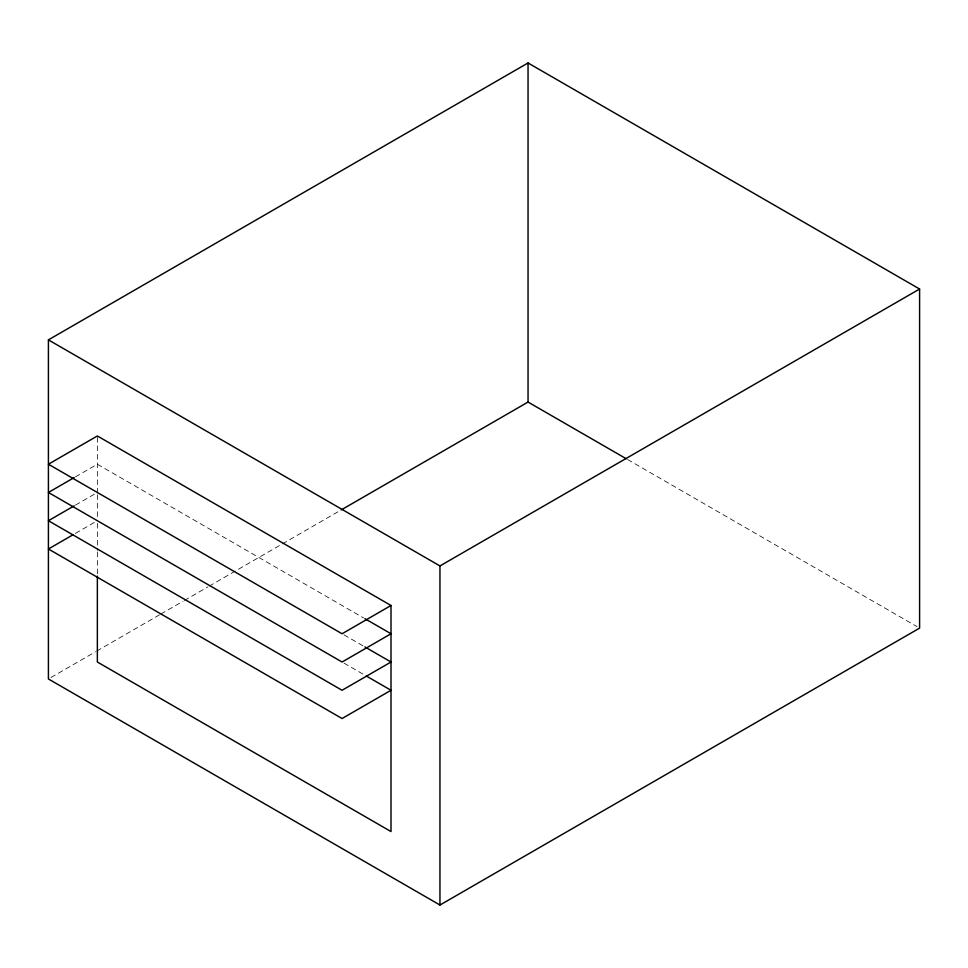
<?xml version="1.0" encoding="UTF-8"?>
<svg xmlns="http://www.w3.org/2000/svg" width="968" height="968" viewBox="0 0 968 968"><rect width="100%" height="100%" fill="white"/><g stroke="black" fill="none" stroke-linecap="round" stroke-linejoin="round"><path stroke-width="0.73" stroke-dasharray="4.84 3.63" d="M75.456 476.861L97.357 464.216L363.605 617.935M75.456 505.114L94.779 493.958M75.456 533.368L96.062 521.474M51.026 677.467L95.457 651.803M96.764 651.053L159.502 614.837M160.809 614.075L183.025 601.249M184.331 600.499L207.854 586.923M209.161 586.16L281.047 544.657M282.353 543.907L339.853 510.705M627.579 459.51L916.974 626.599M344.027 634.887L363.605 646.188M344.027 663.14L364.912 675.204M97.357 437.463L97.357 493.22M97.357 494.733L97.357 517.336M97.357 523.361L97.357 550.49M97.357 552.002L97.357 574.605"/><path stroke-width="1.45" d="M48.412 339.877L528.044 62.968L919.6 289.021L919.6 628.111L439.956 905.032L48.412 678.967L48.412 339.877L439.956 565.941L919.6 289.021M74.173 477.599L48.412 492.47L342.067 662.015L391.011 633.762L364.912 618.685M74.173 505.853L48.412 520.724L342.067 690.269L391.011 662.015L364.912 646.939M72.878 534.856L48.412 548.989L342.067 718.534L391.011 690.269L366.206 675.954M341.159 509.954L528.044 402.059L626.26 458.759M391.011 605.496L342.067 633.762L48.412 464.216L97.357 435.963L391.011 605.496L391.011 831.56L97.357 662.015L97.357 576.117M528.044 62.968L528.044 402.059M439.956 565.941L439.956 905.032"/></g></svg>
